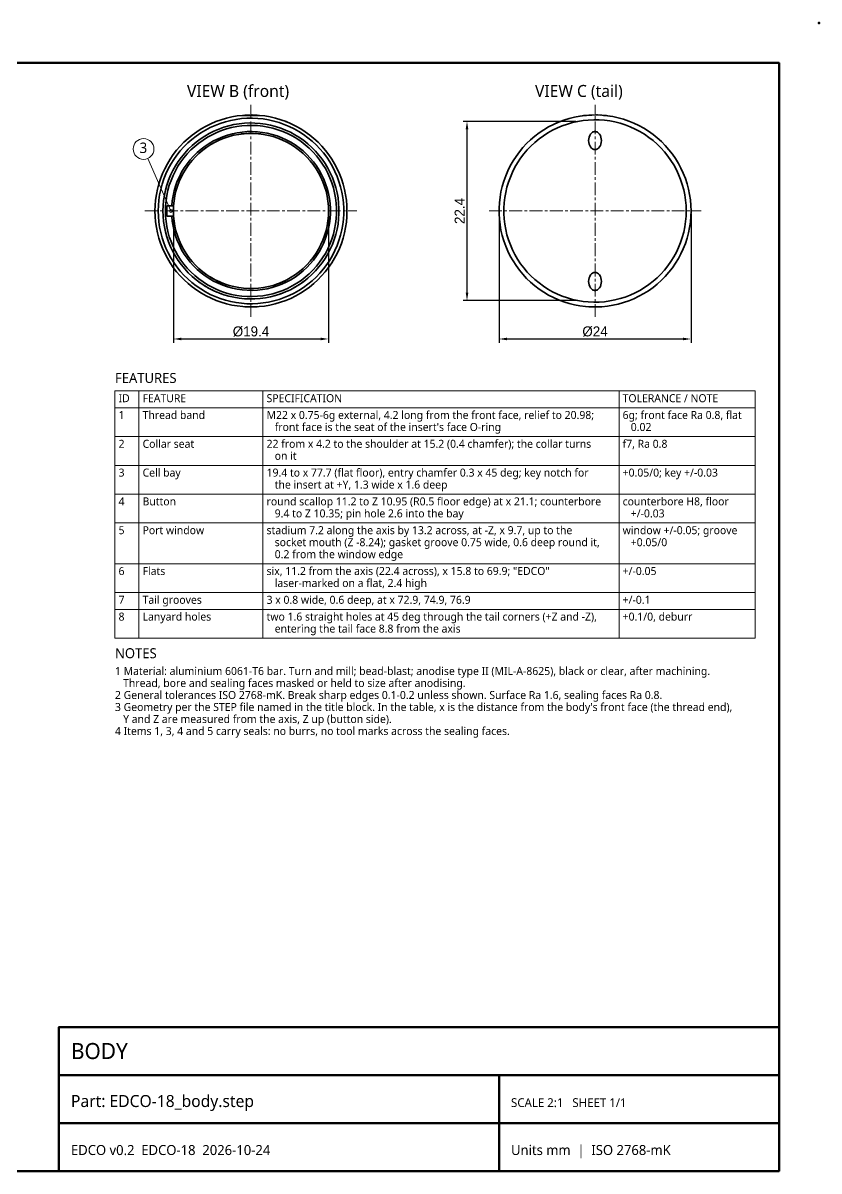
# Model space of a CAD drawing. Header units: millimetres. Extents: x 0 to 420, y 0 to 297.
# Drawn here: x 221 to 420, y 10 to 297 of the extents above; entities that cross this region are included whole.
import ezdxf

# ---------------------------------------------------------------- set-up
doc = ezdxf.new("R2010")
doc.units = ezdxf.units.MM
doc.linetypes.add('CENTER', pattern=[5.08, 3.175, -0.635, 0.635, -0.635])
for name, color, linetype, lineweight in [('BORDER', 7, 'Continuous', 50), ('CENTER', 1, 'CENTER', 13), ('DIM', 5, 'Continuous', 13), ('TABLE', 7, 'Continuous', 18), ('TEXT', 7, 'Continuous', 18), ('VISIBLE', 7, 'Continuous', 35)]:
    doc.layers.add(name, color=color, linetype=linetype, lineweight=lineweight)
doc.styles.add('OpenSans', font='OpenSans-Regular.ttf')
doc.dimstyles.new('FK', dxfattribs={"dimtxt": 2.5, "dimasz": 2, "dimexe": 1, "dimexo": 0.8, "dimgap": 0.6, "dimtad": 1, "dimdec": 3, "dimlfac": 0.5, "dimdsep": 46, "dimcen": 2.5, "dimclrd": 5, "dimclre": 5, "dimclrt": 7, "dimazin": 3, "dimtfac": 1, "dimtmove": 0, "dimatfit": 3})

msp = doc.modelspace()

# ---------------------------------------------------------------- linework, layer by layer
at = {"layer": 'BORDER'}
for p, q in [((230, 34), (410, 34)), ((340, 10), (340, 34)), ((230, 22), (410, 22))]:
    msp.add_line(p, q, dxfattribs=at)
for points in [[(10, 10), (410, 10), (410, 287), (10, 287)], [(230, 10), (410, 10), (410, 46), (230, 46)]]:
    msp.add_lwpolyline(points, close=True, dxfattribs=at)
msp.add_point((420, 297), dxfattribs=at)
at = {"layer": 'CENTER'}
for p, q in [((278, 223.5), (278, 276.5)), ((364, 223.5), (364, 276.5)), ((251.5, 250), (304.5, 250)), ((337.5, 250), (390.5, 250))]:
    msp.add_line(p, q, dxfattribs=at)
at = {"layer": 'DIM'}
msp.add_line((258, 250), (252.2038, 263.1217), dxfattribs=at)
for centre, radius in [((251.1532, 265.5), 2.6), ((258, 250), 0.35)]:
    msp.add_circle(centre, radius, dxfattribs=at)
at = {"layer": 'TABLE'}
for p, q in [((244, 205), (404, 205)), ((244, 205), (244, 143.2)), ((250, 205), (250, 143.2)), ((281, 205), (281, 143.2)), ((370, 205), (370, 143.2)), ((404, 205), (404, 143.2)), ((244, 200.8), (404, 200.8)), ((244, 193.6), (404, 193.6)), ((244, 186.4), (404, 186.4)), ((244, 179.2), (404, 179.2)), ((244, 172), (404, 172)), ((244, 161.8), (404, 161.8)), ((244, 154.6), (404, 154.6)), ((244, 150.4), (404, 150.4)), ((244, 143.2), (404, 143.2))]:
    msp.add_line(p, q, dxfattribs=at)
at = {"layer": 'VISIBLE'}
for points in [[(254, 250), (254.039, 251.3681), (254.156, 252.7317), (254.3505, 254.0864), (254.6219, 255.4279), (254.9693, 256.7517), (255.3916, 258.0535), (255.8874, 259.3292), (256.4552, 260.5745), (257.093, 261.7855), (257.7988, 262.9581), (258.5703, 264.0885), (259.405, 265.1732), (260.3001, 266.2085), (261.2528, 267.1911), (262.26, 268.1177), (263.3184, 268.9855), (264.4245, 269.7915), (265.5747, 270.5332), (266.7654, 271.2081), (267.9926, 271.814), (269.2523, 272.349), (270.5405, 272.8113), (271.853, 273.1994), (273.1854, 273.5121), (274.5335, 273.7483), (275.8929, 273.9073)], [(280.1071, 273.9073), (281.4679, 273.7481), (282.8173, 273.5116), (284.1511, 273.1984), (285.4648, 272.8096), (286.7542, 272.3465), (288.015, 271.8105), (289.2432, 271.2035), (290.4348, 270.5274), (291.5859, 269.7844), (292.6927, 268.977), (293.7516, 268.1077), (294.7592, 267.1794), (295.7121, 266.1951), (296.6074, 265.158), (297.442, 264.0715), (298.2133, 262.9392), (298.9187, 261.7647), (299.5559, 260.5519), (300.1229, 259.3047), (300.6178, 258.0272), (301.039, 256.7235), (301.3851, 255.3979), (301.655, 254.0548), (301.8478, 252.6984), (301.9629, 251.3332), (302, 249.9637), (301.9588, 248.5942), (301.8395, 247.2294), (301.6426, 245.8736), (301.3686, 244.5313), (301.0185, 243.2067), (300.5934, 241.9043), (300.0946, 240.6283), (299.5238, 239.3828), (298.8829, 238.1719), (298.174, 236.9996), (297.3993, 235.8696), (296.5614, 234.7857), (295.663, 233.7514), (294.7071, 232.77), (293.6967, 231.8447), (292.6351, 230.9786), (291.5259, 230.1745), (290.3726, 229.435), (289.179, 228.7625), (287.9489, 228.1592), (286.6864, 227.6271), (285.3957, 227.1679), (284.0808, 226.7831), (282.7461, 226.474), (281.3959, 226.2415), (280.0347, 226.0864), (278.6668, 226.0093), (277.2968, 226.0103), (275.9291, 226.0895), (274.5681, 226.2466), (273.2183, 226.4812), (271.8841, 226.7923), (270.5698, 227.1791), (269.2797, 227.6403), (268.018, 228.1743), (266.7889, 228.7795), (265.5963, 229.4538), (264.4441, 230.195), (263.3361, 231.0008), (262.2759, 231.8685), (261.2669, 232.7953), (260.3124, 233.7781), (259.4156, 234.8138), (258.5793, 235.899), (257.8063, 237.0302), (257.0992, 238.2036), (256.4601, 239.4154), (255.8912, 240.6618), (255.3944, 241.9385), (254.9712, 243.2416), (254.6231, 244.5667), (254.3512, 245.9094), (254.1563, 247.2655), (254.0391, 248.6305), (254, 250)], [(254.8, 250), (254.84, 251.3616), (254.9598, 252.7184), (255.1591, 254.0659), (255.437, 255.3994), (255.7928, 256.7142), (256.2251, 258.0059), (256.7325, 259.2701), (257.3132, 260.5022), (257.9652, 261.6982), (258.6863, 262.8538), (259.4739, 263.9651), (260.3254, 265.0283), (261.2379, 266.0397), (262.2081, 266.9958), (263.2328, 267.8933), (264.3083, 268.7291), (265.4311, 269.5003), (266.5972, 270.2044), (267.8026, 270.8387), (269.0431, 271.4013), (270.3146, 271.89), (271.6125, 272.3034), (272.9324, 272.6398), (274.2698, 272.8982), (275.6201, 273.0776), (276.9786, 273.1775), (278.3406, 273.1975), (279.7014, 273.1375), (281.0563, 272.9978), (282.4008, 272.7788), (283.73, 272.4813), (285.0395, 272.1062), (286.3247, 271.655), (287.5813, 271.1291), (288.8048, 270.5304), (289.991, 269.8609), (291.1359, 269.1229), (292.2356, 268.3191), (293.2862, 267.452), (294.284, 266.5248), (295.2258, 265.5407), (296.1081, 264.503), (296.928, 263.4153), (297.6827, 262.2813), (298.3696, 261.105), (298.9862, 259.8904), (299.5305, 258.6417), (300.0005, 257.3633), (300.3947, 256.0594), (300.7117, 254.7347), (300.9505, 253.3936), (301.1101, 252.0409), (301.19, 250.6811), (301.19, 249.3189), (301.1101, 247.9591), (300.9505, 246.6064), (300.7117, 245.2653), (300.3947, 243.9406), (300.0005, 242.6367), (299.5305, 241.3583), (298.9862, 240.1096), (298.3696, 238.895), (297.6827, 237.7187), (296.928, 236.5847), (296.1081, 235.497), (295.2258, 234.4593), (294.284, 233.4752), (293.2862, 232.548), (292.2356, 231.6809), (291.1359, 230.8771), (289.991, 230.1391), (288.8048, 229.4696), (287.5813, 228.8709), (286.3247, 228.345), (285.0395, 227.8938), (283.73, 227.5187), (282.4008, 227.2212), (281.0563, 227.0022), (279.7014, 226.8625), (278.3406, 226.8025), (276.9786, 226.8225), (275.6201, 226.9224), (274.2698, 227.1018), (272.9324, 227.3602), (271.6125, 227.6966), (270.3146, 228.11), (269.0431, 228.5987), (267.8026, 229.1613), (266.5972, 229.7956), (265.4311, 230.4997), (264.3083, 231.2709), (263.2328, 232.1067), (262.2081, 233.0042), (261.2379, 233.9603), (260.3254, 234.9717), (259.4739, 236.0349), (258.6863, 237.1462), (257.9652, 238.3018), (257.3132, 239.4978), (256.7325, 240.7299), (256.2251, 241.9941), (255.7928, 243.2858), (255.437, 244.6006), (255.1591, 245.9341), (254.9598, 247.2816), (254.84, 248.6384), (254.8, 250)], [(275.8929, 273.9073), (276.9454, 273.9768), (278, 274), (279.0546, 273.9768), (280.1071, 273.9073)], [(275.8929, 273.9073), (276.9305, 273.8272), (278, 273.8), (279.0696, 273.8272), (280.1071, 273.9073)], [(276.4321, 273.9487), (276.8787, 273.9738), (278.0008, 274), (279.1224, 273.9737), (279.5679, 273.9487)], [(277.6918, 273.998), (277.6809, 273.9979)], [(278, 274), (278, 274)], [(278.0008, 274), (278, 274)], [(278.3144, 273.9979), (278.0913, 273.9998)], [(278.5772, 273.9931), (278.5246, 273.9943)], [(279.1203, 273.9738), (278.6911, 273.99)], [(279.3735, 273.9607), (279.252, 273.9673)], [(388, 250), (387.9601, 251.3827), (387.8407, 252.7608), (387.642, 254.1297), (387.3648, 255.4849), (387.01, 256.8219), (386.5788, 258.1362), (386.0725, 259.4235), (385.493, 260.6795), (384.842, 261.9), (384.1218, 263.081), (383.3348, 264.2185), (382.4835, 265.3088), (381.5708, 266.3483), (380.5998, 267.3334), (379.5736, 268.261), (378.4957, 269.1279), (377.3696, 269.9312), (376.1991, 270.6684), (374.9881, 271.3369), (373.7406, 271.9345), (372.4607, 272.4592), (371.1528, 272.9093), (369.821, 273.2834), (368.47, 273.5801), (367.1041, 273.7984), (365.7278, 273.9377), (364.3459, 273.9975), (362.9627, 273.9776), (361.5831, 273.878), (360.2114, 273.6991), (358.8524, 273.4415), (357.5104, 273.106), (356.19, 272.6937), (354.8955, 272.2061), (353.6313, 271.6446), (352.4016, 271.0113), (351.2103, 270.3082), (350.0616, 269.5377), (348.9591, 268.7022), (347.9066, 267.8046), (346.9076, 266.8478), (345.9653, 265.8351), (345.083, 264.7698), (344.2635, 263.6554), (343.5096, 262.4957), (342.8237, 261.2945), (342.2082, 260.0557), (341.6651, 258.7835), (341.1961, 257.4822), (340.8029, 256.156), (340.4868, 254.8093), (340.2488, 253.4467), (340.0897, 252.0726), (340.01, 250.6916), (340.01, 249.3084), (340.0897, 247.9274), (340.2488, 246.5533), (340.4868, 245.1907), (340.8029, 243.844), (341.1961, 242.5178), (341.6651, 241.2165), (342.2082, 239.9443), (342.8237, 238.7055), (343.5096, 237.5043), (344.2635, 236.3446), (345.083, 235.2302), (345.9653, 234.1649), (346.9076, 233.1522), (347.9066, 232.1954), (348.9591, 231.2978), (350.0616, 230.4623), (351.2103, 229.6918), (352.4016, 228.9887), (353.6313, 228.3554), (354.8955, 227.7939), (356.19, 227.3063), (357.5104, 226.894), (358.8524, 226.5585), (360.2114, 226.3009), (361.5831, 226.122), (362.9627, 226.0224), (364.3459, 226.0025), (365.7278, 226.0623), (367.1041, 226.2016), (368.47, 226.4199), (369.821, 226.7166), (371.1528, 227.0907), (372.4607, 227.5408), (373.7406, 228.0655), (374.9881, 228.6631), (376.1991, 229.3316), (377.3696, 230.0688), (378.4957, 230.8721), (379.5736, 231.739), (380.5998, 232.6666), (381.5708, 233.6517), (382.4835, 234.6912), (383.3348, 235.7815), (384.1218, 236.919), (384.842, 238.1), (385.493, 239.3205), (386.0725, 240.5765), (386.5788, 241.8638), (387.01, 243.1781), (387.3648, 244.5151), (387.642, 245.8703), (387.8407, 247.2392), (387.9601, 248.6173), (388, 250)], [(386.8, 250), (386.7607, 251.3381), (386.6429, 252.6715), (386.4471, 253.9958), (386.1739, 255.3063), (385.8243, 256.5985), (385.3994, 257.8679), (384.9008, 259.1102), (384.3301, 260.3211), (383.6894, 261.4965), (382.9807, 262.6322), (382.2067, 263.7244), (381.3698, 264.7692), (380.4731, 265.7631), (379.5196, 266.7027), (378.5126, 267.5848), (377.4556, 268.4062), (376.3522, 269.1641), (375.2062, 269.856), (374.0216, 270.4794), (372.8024, 271.0323), (371.5529, 271.5126), (370.2774, 271.9188), (368.9802, 272.2494), (367.6658, 272.5034), (366.3389, 272.6797), (365.0038, 272.7779), (363.6653, 272.7975), (362.3279, 272.7386), (360.9964, 272.6013), (359.6751, 272.3861), (358.3688, 272.0937), (357.0819, 271.7251), (355.8188, 271.2816), (354.5839, 270.7648), (353.3815, 270.1764), (352.2157, 269.5185), (351.0905, 268.7932), (350.0099, 268.0032), (348.9774, 267.1511), (347.9967, 266.2399), (347.0712, 265.2728), (346.2041, 264.2529), (345.3983, 263.184), (344.6566, 262.0695), (343.9816, 260.9135), (343.3756, 259.7199), (342.8408, 258.4927), (342.3788, 257.2363), (341.9914, 255.9549), (341.6798, 254.653), (341.4452, 253.3351), (341.2884, 252.0057), (341.2098, 250.6693), (341.2098, 249.3307), (341.2884, 247.9943), (341.4452, 246.6649), (341.6798, 245.347), (341.9914, 244.0451), (342.3788, 242.7637), (342.8408, 241.5073), (343.3756, 240.2801), (343.9816, 239.0865), (344.6566, 237.9305), (345.3983, 236.816), (346.2041, 235.7471), (347.0712, 234.7272), (347.9967, 233.7601), (348.9774, 232.8489), (350.0099, 231.9968), (351.0905, 231.2068), (352.2157, 230.4815), (353.3815, 229.8236), (354.5839, 229.2352), (355.8188, 228.7184), (357.0819, 228.2749), (358.3688, 227.9063), (359.6751, 227.6139), (360.9964, 227.3987), (362.3279, 227.2614), (363.6653, 227.2025), (365.0038, 227.2221), (366.3389, 227.3203), (367.6658, 227.4966), (368.9802, 227.7506), (370.2774, 228.0812), (371.5529, 228.4874), (372.8024, 228.9677), (374.0216, 229.5206), (375.2062, 230.144), (376.3522, 230.8359), (377.4556, 231.5938), (378.5126, 232.4152), (379.5196, 233.2973), (380.4731, 234.2369), (381.3698, 235.2308), (382.2067, 236.2756), (382.9807, 237.3678), (383.6894, 238.5035), (384.3301, 239.6789), (384.9008, 240.8898), (385.3994, 242.1321), (385.8243, 243.4015), (386.1739, 244.6937), (386.4471, 246.0042), (386.6429, 247.3285), (386.7607, 248.6619), (386.8, 250)], [(361.8929, 273.9073), (361.1231, 273.827), (360.3834, 273.7259)], [(362.6265, 273.9607), (362.4321, 273.9487)], [(362.6265, 273.9607), (364, 274)], [(364.129, 273.9997), (363.1784, 273.9859), (362.6307, 273.9609)], [(364, 274), (365.3735, 273.9607)], [(364.5934, 273.9927), (364.4389, 273.996)], [(367.6166, 273.7259), (366.8769, 273.827), (366.1071, 273.9073)], [(256, 250), (256.0394, 251.3157), (256.1574, 252.6267), (256.3535, 253.9283), (256.6272, 255.2158), (256.9774, 256.4846), (257.4028, 257.7302), (257.902, 258.9482), (258.4731, 260.1341), (259.1141, 261.2838), (259.8227, 262.393), (260.5964, 263.4579), (261.4324, 264.4747), (262.3277, 265.4396), (263.2791, 266.3492), (264.2832, 267.2003), (265.3364, 267.9898), (266.435, 268.715), (267.5749, 269.3731), (268.7521, 269.9619), (269.9625, 270.4792), (271.2016, 270.9232), (272.4651, 271.2924), (273.7484, 271.5853), (275.0469, 271.8009), (276.3559, 271.9385), (277.6709, 271.9975), (278.987, 271.9778), (280.2996, 271.8795), (281.604, 271.7028), (282.8955, 271.4484), (284.1694, 271.1173), (285.4213, 270.7105), (286.6466, 270.2296), (287.8409, 269.6763), (289, 269.0526), (290.1197, 268.3606), (291.1961, 267.6029), (292.2252, 266.7823), (293.2034, 265.9015), (294.1271, 264.9638), (294.9932, 263.9725), (295.7984, 262.9313), (296.5399, 261.8437), (297.215, 260.7138), (297.8213, 259.5454), (298.3567, 258.343), (298.8192, 257.1106), (299.2072, 255.8528), (299.5192, 254.5741), (299.7543, 253.2789), (299.9114, 251.9721), (299.9902, 250.6581), (299.9902, 249.3419), (299.9114, 248.0279), (299.7543, 246.7211), (299.5192, 245.4259), (299.2072, 244.1472), (298.8192, 242.8894), (298.3567, 241.657), (297.8213, 240.4546), (297.215, 239.2862), (296.5399, 238.1563), (295.7984, 237.0687), (294.9932, 236.0275), (294.1271, 235.0362), (293.2034, 234.0985), (292.2252, 233.2177), (291.1961, 232.3971), (290.1197, 231.6394), (289, 230.9474), (287.8409, 230.3237), (286.6466, 229.7704), (285.4213, 229.2895), (284.1694, 228.8827), (282.8955, 228.5516), (281.604, 228.2972), (280.2996, 228.1205), (278.987, 228.0222), (277.6709, 228.0025), (276.3559, 228.0615), (275.0469, 228.1991), (273.7484, 228.4147), (272.4651, 228.7076), (271.2016, 229.0768), (269.9625, 229.5208), (268.7521, 230.0381), (267.5749, 230.6269), (266.435, 231.285), (265.3364, 232.0102), (264.2832, 232.7997), (263.2791, 233.6508), (262.3277, 234.5604), (261.4324, 235.5253), (260.5964, 236.5421), (259.8227, 237.607), (259.1141, 238.7162), (258.4731, 239.8659), (257.902, 241.0518), (257.4028, 242.2698), (256.9774, 243.5154), (256.6272, 244.7842), (256.3535, 246.0717), (256.1574, 247.3733), (256.0394, 248.6843), (256, 250)], [(256.6, 250), (256.6398, 251.3046), (256.7591, 252.6044), (256.9574, 253.8945), (257.2339, 255.1701), (257.5877, 256.4265), (258.0175, 257.6589), (258.5216, 258.8629), (259.0981, 260.0339), (259.745, 261.1676), (260.4598, 262.2597), (261.2398, 263.3062), (262.0822, 264.3032), (262.9837, 265.247), (263.9412, 266.1341), (264.9509, 266.9612), (266.0092, 267.7252), (267.1121, 268.4232), (268.2555, 269.0527), (269.4352, 269.6113), (270.6467, 270.097), (271.8856, 270.5079), (273.1472, 270.8425), (274.4269, 271.0996), (275.7198, 271.2782), (277.0213, 271.3776), (278.3263, 271.3975), (279.6302, 271.3378), (280.928, 271.1987), (282.2149, 270.9808), (283.4862, 270.6848), (284.737, 270.3119), (285.9628, 269.8634), (287.1589, 269.341), (288.321, 268.7467), (289.4446, 268.0826), (290.5257, 267.3512), (291.5602, 266.5554), (292.5443, 265.6979), (293.4743, 264.782), (294.3466, 263.8111), (295.1582, 262.7889), (295.906, 261.7191), (296.5871, 260.6057), (297.1991, 259.4528), (297.7397, 258.2647), (298.2068, 257.046), (298.5988, 255.801), (298.9141, 254.5344), (299.1516, 253.251), (299.3105, 251.9554), (299.39, 250.6526), (299.39, 249.3474), (299.3105, 248.0446), (299.1516, 246.749), (298.9141, 245.4656), (298.5988, 244.199), (298.2068, 242.954), (297.7397, 241.7353), (297.1991, 240.5472), (296.5871, 239.3943), (295.906, 238.2809), (295.1582, 237.2111), (294.3466, 236.1889), (293.4743, 235.218), (292.5443, 234.3021), (291.5602, 233.4446), (290.5257, 232.6488), (289.4446, 231.9174), (288.321, 231.2533), (287.1589, 230.659), (285.9628, 230.1366), (284.737, 229.6881), (283.4862, 229.3152), (282.2149, 229.0192), (280.928, 228.8013), (279.6302, 228.6622), (278.3263, 228.6025), (277.0213, 228.6224), (275.7198, 228.7218), (274.4269, 228.9004), (273.1472, 229.1575), (271.8856, 229.4921), (270.6467, 229.903), (269.4352, 230.3887), (268.2555, 230.9473), (267.1121, 231.5768), (266.0092, 232.2748), (264.9509, 233.0388), (263.9412, 233.8659), (262.9837, 234.753), (262.0822, 235.6968), (261.2398, 236.6938), (260.4598, 237.7403), (259.745, 238.8324), (259.0981, 239.9661), (258.5216, 241.1371), (258.0175, 242.3411), (257.5877, 243.5735), (257.2339, 244.8299), (256.9574, 246.1055), (256.7591, 247.3956), (256.6398, 248.6954), (256.6, 250)], [(258.1926, 251.3), (258.3148, 252.5528), (258.5162, 253.7953), (258.7959, 255.0226), (259.1529, 256.2297), (259.5856, 257.4117), (260.0924, 258.564), (260.6712, 259.6817), (261.3197, 260.7606), (262.0353, 261.7962), (262.815, 262.7843), (263.6558, 263.7211), (264.5543, 264.6026), (265.5069, 265.4255), (266.5097, 266.1863), (267.5587, 266.882), (268.6497, 267.5098), (269.7783, 268.0673), (270.94, 268.552), (272.13, 268.9622), (273.3437, 269.2961), (274.576, 269.5525), (275.8222, 269.7302), (277.0771, 269.8285), (278.3357, 269.8472), (279.593, 269.786), (280.8438, 269.6452), (282.0833, 269.4255), (283.3063, 269.1276), (284.5079, 268.7529), (285.6834, 268.3027), (286.828, 267.7789), (287.9371, 267.1836), (289.0063, 266.5192), (290.0311, 265.7884), (291.0076, 264.9941), (291.9318, 264.1395), (292.8, 263.2281), (293.6087, 262.2635), (294.3545, 261.2495), (295.0347, 260.1903), (295.6463, 259.0901), (296.187, 257.9534), (296.6545, 256.7847), (297.047, 255.5887), (297.3629, 254.3703), (297.601, 253.1342), (297.7602, 251.8856), (297.84, 250.6294), (297.84, 249.3706), (297.7602, 248.1144), (297.601, 246.8658), (297.3629, 245.6297), (297.047, 244.4113), (296.6545, 243.2153), (296.187, 242.0466), (295.6463, 240.9099), (295.0347, 239.8097), (294.3545, 238.7505), (293.6087, 237.7365), (292.8, 236.7719), (291.9318, 235.8605), (291.0076, 235.0059), (290.0311, 234.2116), (289.0063, 233.4808), (287.9371, 232.8164), (286.828, 232.2211), (285.6834, 231.6973), (284.5079, 231.2471), (283.3063, 230.8724), (282.0833, 230.5745), (280.8438, 230.3548), (279.593, 230.214), (278.3357, 230.1528), (277.0771, 230.1715), (275.8222, 230.2698), (274.576, 230.4475), (273.3437, 230.7039), (272.13, 231.0378), (270.94, 231.448), (269.7783, 231.9327), (268.6497, 232.4902), (267.5587, 233.118), (266.5097, 233.8137), (265.5069, 234.5745), (264.5543, 235.3974), (263.6558, 236.2789), (262.815, 237.2157), (262.0353, 238.2038), (261.3197, 239.2394), (260.6712, 240.3183), (260.0924, 241.436), (259.5856, 242.5883), (259.1529, 243.7703), (258.7959, 244.9774), (258.5162, 246.2047), (258.3148, 247.4472), (258.1926, 248.7)], [(286.6163, 272.4), (287.5115, 272.0348), (287.737, 271.936), (287.7966, 271.9095), (287.8178, 271.9)], [(286.6163, 272.4), (287.5115, 272.0348), (287.737, 271.936), (287.7966, 271.9095), (287.8178, 271.9)], [(355.3837, 272.4), (354.4885, 272.0348), (354.263, 271.936), (354.2034, 271.9095), (354.1822, 271.9)], [(355.3837, 272.4), (354.4885, 272.0348), (354.263, 271.936), (354.2034, 271.9095), (354.1822, 271.9)], [(364, 269.8627), (363.8432, 269.8518), (363.6879, 269.8193), (363.5355, 269.7653), (363.3877, 269.6905), (363.1111, 269.4814), (362.8686, 269.2), (362.6696, 268.8571), (362.5218, 268.4659), (362.4307, 268.0414), (362.4, 267.6)], [(365.6, 267.6), (365.5693, 268.0414), (365.4782, 268.4659), (365.3304, 268.8571), (365.1314, 269.2), (364.8889, 269.4814), (364.6123, 269.6905), (364.4645, 269.7653), (364.3121, 269.8193), (364.1568, 269.8518), (364, 269.8627)], [(258.6436, 251.3), (258.7665, 252.5363), (258.9683, 253.7622), (259.2481, 254.9727), (259.6049, 256.1628), (260.0371, 257.3276), (260.543, 258.4624), (261.1204, 259.5624), (261.7671, 260.6233), (262.4804, 261.6405), (263.2573, 262.6101), (264.0947, 263.5279), (264.9891, 264.3902), (265.9369, 265.1935), (266.9342, 265.9345), (267.9768, 266.6101), (269.0606, 267.2176), (270.181, 267.7545), (271.3335, 268.2186), (272.5133, 268.608), (273.7156, 268.921), (274.9355, 269.1564), (276.168, 269.3133), (277.408, 269.391), (278.6504, 269.3891), (279.8901, 269.3077), (281.1221, 269.1471), (282.3413, 268.908), (283.5427, 268.5914), (284.7213, 268.1985), (285.8724, 267.7309), (286.9912, 267.1907), (288.0731, 266.5799), (289.1137, 265.9011), (290.1087, 265.1571), (291.0541, 264.351), (291.9459, 263.486), (292.7805, 262.5657), (293.5545, 261.5938), (294.2648, 260.5744), (294.9083, 259.5116), (295.4824, 258.4098), (295.9849, 257.2736), (296.4136, 256.1074), (296.7667, 254.9163), (297.0429, 253.705), (297.241, 252.4785), (297.3602, 251.2418), (297.4, 250), (297.3602, 248.7582), (297.241, 247.5215), (297.0429, 246.295), (296.7667, 245.0837), (296.4136, 243.8926), (295.9849, 242.7264), (295.4824, 241.5902), (294.9083, 240.4884), (294.2648, 239.4256), (293.5545, 238.4062), (292.7805, 237.4343), (291.9459, 236.514), (291.0541, 235.649), (290.1087, 234.8429), (289.1137, 234.0989), (288.0731, 233.4201), (286.9912, 232.8093), (285.8724, 232.2691), (284.7213, 231.8015), (283.5427, 231.4086), (282.3413, 231.092), (281.1221, 230.8529), (279.8901, 230.6923), (278.6504, 230.6109), (277.408, 230.609), (276.168, 230.6867), (274.9355, 230.8436), (273.7156, 231.079), (272.5133, 231.392), (271.3335, 231.7814), (270.181, 232.2455), (269.0606, 232.7824), (267.9768, 233.3899), (266.9342, 234.0655), (265.9369, 234.8065), (264.9891, 235.6098), (264.0947, 236.4721), (263.2573, 237.3899), (262.4804, 238.3595), (261.7671, 239.3767), (261.1204, 240.4376), (260.543, 241.5376), (260.0371, 242.6724), (259.6049, 243.8372), (259.2481, 245.0273), (258.9683, 246.2378), (258.7665, 247.4637), (258.6436, 248.7)], [(276.2793, 269.3235), (275.6158, 269.2529), (275.4537, 269.2322), (275.4134, 269.2268), (275.4, 269.225)], [(276.6901, 269.3557), (276.6167, 269.3506)], [(276.9783, 269.3731), (276.6904, 269.3557)], [(278.0027, 269.4), (278, 269.4)], [(278.6395, 269.3895), (278.4941, 269.3937)], [(279.0831, 269.3697), (278.9431, 269.3771)], [(279.4504, 269.3457), (279.0852, 269.3696)], [(280.6, 269.225), (280.562, 269.2301), (280.4474, 269.245), (279.9824, 269.2985)], [(362.4, 267.6), (362.4307, 267.1586), (362.5218, 266.7341), (362.6696, 266.3429), (362.8686, 266), (363.1111, 265.7186), (363.3877, 265.5095), (363.5355, 265.4347), (363.6879, 265.3807), (363.8432, 265.3482), (364, 265.3373), (364.1568, 265.3482), (364.3121, 265.3807), (364.4645, 265.4347), (364.6123, 265.5095), (364.8889, 265.7186), (365.1314, 266), (365.3304, 266.3429), (365.4782, 266.7341), (365.5693, 267.1586), (365.6, 267.6)], [(258.1926, 251.3), (257, 251.3)], [(257, 251.3), (257, 248.7)], [(258.1926, 251.3), (258.2252, 251.3), (258.2577, 251.3), (258.2901, 251.3), (258.3225, 251.3), (258.3549, 251.3), (258.3872, 251.3), (258.4194, 251.3), (258.4516, 251.3), (258.4837, 251.3), (258.5158, 251.3), (258.5478, 251.3), (258.5798, 251.3), (258.6117, 251.3), (258.6436, 251.3)], [(258.6, 250), (258.6109, 250.6504), (258.6436, 251.3)], [(258.6436, 248.7), (258.6109, 249.3496), (258.6, 250)], [(258.1926, 248.7), (257, 248.7)], [(258.1926, 248.7), (258.2252, 248.7), (258.2577, 248.7), (258.2901, 248.7), (258.3225, 248.7), (258.3549, 248.7), (258.3872, 248.7), (258.4194, 248.7), (258.4516, 248.7), (258.4837, 248.7), (258.5158, 248.7), (258.5478, 248.7), (258.5798, 248.7), (258.6117, 248.7), (258.6436, 248.7)], [(272, 231.5512), (271.381, 231.7641), (270.7812, 231.9931), (269.6577, 232.4853), (268.6513, 233.0011), (267.764, 233.5202)], [(268.4643, 233.1053), (269.2408, 232.69), (270.0934, 232.2843), (271.0185, 231.8998), (272, 231.5512)], [(288.236, 233.5202), (287.3487, 233.0011), (286.3423, 232.4853), (285.2188, 231.9931), (284.619, 231.7641), (284, 231.5512)], [(284, 231.5512), (284.619, 231.7641), (285.2188, 231.9931), (286.3423, 232.4853), (287.3487, 233.0011), (288.236, 233.5202)], [(364, 234.6627), (363.8432, 234.6518), (363.6879, 234.6193), (363.5355, 234.5653), (363.3877, 234.4905), (363.1111, 234.2814), (362.8686, 234), (362.6696, 233.6571), (362.5218, 233.2659), (362.4307, 232.8414), (362.4, 232.4)], [(365.6, 232.4), (365.5693, 232.8414), (365.4782, 233.2659), (365.3304, 233.6571), (365.1314, 234), (364.8889, 234.2814), (364.6123, 234.4905), (364.4645, 234.5653), (364.3121, 234.6193), (364.1568, 234.6518), (364, 234.6627)], [(264.8206, 232.3846), (264.8, 232.4)], [(264.8, 232.4), (264.8206, 232.3846)], [(265.1348, 232.1538), (264.9014, 232.3244)], [(264.9014, 232.3244), (265.1348, 232.1538)], [(265.8174, 231.6811), (265.307, 232.0309)], [(265.307, 232.0309), (265.8174, 231.6811)], [(265.9244, 231.6103), (265.885, 231.6362)], [(265.885, 231.6362), (265.9018, 231.6252)], [(266.162, 231.4565), (265.9525, 231.5919)], [(266.2801, 231.3816), (266.6625, 231.1463)], [(266.6729, 231.1401), (266.6729, 231.1401)], [(267.1789, 230.8453), (267.1141, 230.882)], [(267.2142, 230.8254), (267.2143, 230.8253)], [(267.2143, 230.8253), (267.2142, 230.8253)], [(267.2177, 230.8234), (267.3662, 230.7406)], [(267.5444, 230.6433), (267.5444, 230.6433)], [(267.5536, 230.6384), (267.7759, 230.52)], [(268.848, 229.994), (268.318, 230.245)], [(268.7011, 230.0618), (269.4312, 229.7373)], [(269.616, 229.6602), (269.616, 229.6602)], [(269.616, 229.6602), (269.616, 229.6602)], [(286.318, 229.6331), (286.3332, 229.6393)], [(286.3533, 229.6475), (286.3533, 229.6476)], [(286.3533, 229.6476), (286.3533, 229.6475)], [(287.2836, 230.0547), (287.0287, 229.938)], [(288.4348, 230.6321), (288.3337, 230.578)], [(288.4691, 230.6506), (288.4622, 230.6469)], [(288.8879, 230.8832), (289.2744, 231.1085)], [(289.5134, 231.2532), (289.4467, 231.2124)], [(289.9063, 231.5003), (290.093, 231.6218)], [(290.1361, 231.6502), (290.6808, 232.0223)], [(290.6808, 232.0223), (290.1361, 231.6502)], [(290.765, 232.082), (291.1111, 232.3337)], [(290.7662, 232.0828), (290.765, 232.082)], [(362.4, 232.4), (362.4307, 231.9586), (362.5218, 231.5341), (362.6696, 231.1429), (362.8686, 230.8), (363.1111, 230.5186), (363.3877, 230.3095), (363.5355, 230.2347), (363.6879, 230.1807), (363.8432, 230.1482), (364, 230.1373), (364.1568, 230.1482), (364.3121, 230.1807), (364.4645, 230.2347), (364.6123, 230.3095), (364.8889, 230.5186), (365.1314, 230.8), (365.3304, 231.1429), (365.4782, 231.5341), (365.5693, 231.9586), (365.6, 232.4)], [(270.7022, 229.2457), (270.0504, 229.4865)], [(270.5004, 229.3177), (271.099, 229.1104)], [(271.5141, 228.9778), (271.5088, 228.9794)], [(271.5088, 228.9794), (271.5141, 228.9778)], [(271.9221, 228.8562), (271.8333, 228.882)], [(272, 228.834), (271.9887, 228.8372)], [(271.9887, 228.8372), (272, 228.834)], [(284, 228.834), (284.019, 228.8394)], [(284.019, 228.8394), (284, 228.834)], [(284.5358, 228.9933), (284.5843, 229.0084)], [(284.5578, 229.0001), (284.5358, 228.9933)], [(285.5538, 229.3375), (284.9695, 229.1331)], [(285.3902, 229.2784), (285.5428, 229.3335)], [(278, 226), (276.8777, 226.0263), (276.4321, 226.0513)], [(276.6265, 226.0393), (276.9029, 226.0251)], [(277.5529, 226.0042), (277.6079, 226.0032)], [(277.7227, 226.0016), (277.8305, 226.0006)], [(277.8338, 226.0006), (277.8547, 226.0004)], [(279.5679, 226.0513), (279.1215, 226.0262), (278, 226)], [(278, 226), (278.0173, 226)], [(278.0346, 226), (278.0346, 226)], [(278.2329, 226.0011), (278.3879, 226.0031)], [(278.3904, 226.0032), (278.3905, 226.0032)], [(278.4531, 226.0043), (278.7828, 226.0128)], [(279.0188, 226.0216), (279.0353, 226.0223)], [(362.4321, 226.0513), (362.6265, 226.0393)], [(365.3735, 226.0393), (364.0001, 226), (362.6265, 226.0393)], [(362.6401, 226.0386), (362.6541, 226.0378)], [(362.7722, 226.0314), (362.9696, 226.0221)], [(363.0993, 226.0169), (363.2156, 226.0128)], [(363.547, 226.0043), (363.6095, 226.0032)], [(363.8351, 226.0006), (364, 226)], [(364, 226), (364.0001, 226)], [(364.5402, 226.0061), (365.3611, 226.0386)], [(365.3735, 226.0393), (365.5679, 226.0513)]]:
    msp.add_lwpolyline(points, dxfattribs=at)

# ---------------------------------------------------------------- texts
at = {"layer": 'TEXT', "style": 'OpenSans'}
for s, height, p in [('VIEW B (front)', 3, (262, 278.5)), ('VIEW C (tail)', 3, (349, 278.5)), ('3', 2.6, (250.1327, 264.5)), ('FEATURES', 2.5, (244, 207)), ('ID', 2, (244.9, 202.2)), ('FEATURE', 2, (250.9, 202.2)), ('SPECIFICATION', 2, (281.9, 202.2)), ('TOLERANCE / NOTE', 2, (370.9, 202.2)), ('1', 2, (244.9, 198)), ('Thread band', 2, (250.9, 198)), ('M22 x 0.75-6g external, 4.2 long from the front face, relief to 20.98;', 2, (281.9, 198)), ('6g; front face Ra 0.8, flat', 2, (370.9, 198)), ("   front face is the seat of the insert's face O-ring", 2, (281.9, 195)), ('   0.02', 2, (370.9, 195)), ('2', 2, (244.9, 190.8)), ('Collar seat', 2, (250.9, 190.8)), ('22 from x 4.2 to the shoulder at 15.2 (0.4 chamfer); the collar turns', 2, (281.9, 190.8)), ('f7, Ra 0.8', 2, (370.9, 190.8)), ('   on it', 2, (281.9, 187.8)), ('3', 2, (244.9, 183.6)), ('Cell bay', 2, (250.9, 183.6)), ('19.4 to x 77.7 (flat floor), entry chamfer 0.3 x 45 deg; key notch for', 2, (281.9, 183.6)), ('+0.05/0; key +/-0.03', 2, (370.9, 183.6)), ('   the insert at +Y, 1.3 wide x 1.6 deep', 2, (281.9, 180.6)), ('4', 2, (244.9, 176.4)), ('Button', 2, (250.9, 176.4)), ('round scallop 11.2 to Z 10.95 (R0.5 floor edge) at x 21.1; counterbore', 2, (281.9, 176.4)), ('counterbore H8, floor', 2, (370.9, 176.4)), ('   9.4 to Z 10.35; pin hole 2.6 into the bay', 2, (281.9, 173.4)), ('   +/-0.03', 2, (370.9, 173.4)), ('5', 2, (244.9, 169.2)), ('Port window', 2, (250.9, 169.2)), ('stadium 7.2 along the axis by 13.2 across, at -Z, x 9.7, up to the', 2, (281.9, 169.2)), ('window +/-0.05; groove', 2, (370.9, 169.2)), ('   socket mouth (Z -8.24); gasket groove 0.75 wide, 0.6 deep round it,', 2, (281.9, 166.2)), ('   +0.05/0', 2, (370.9, 166.2)), ('   0.2 from the window edge', 2, (281.9, 163.2)), ('6', 2, (244.9, 159)), ('Flats', 2, (250.9, 159)), ('six, 11.2 from the axis (22.4 across), x 15.8 to 69.9; "EDCO"', 2, (281.9, 159)), ('+/-0.05', 2, (370.9, 159)), ('   laser-marked on a flat, 2.4 high', 2, (281.9, 156)), ('7', 2, (244.9, 151.8)), ('Tail grooves', 2, (250.9, 151.8)), ('3 x 0.8 wide, 0.6 deep, at x 72.9, 74.9, 76.9', 2, (281.9, 151.8)), ('+/-0.1', 2, (370.9, 151.8)), ('8', 2, (244.9, 147.6)), ('Lanyard holes', 2, (250.9, 147.6)), ('two 1.6 straight holes at 45 deg through the tail corners (+Z and -Z),', 2, (281.9, 147.6)), ('+0.1/0, deburr', 2, (370.9, 147.6)), ('   entering the tail face 8.8 from the axis', 2, (281.9, 144.6)), ('NOTES', 2.5, (244, 138.2)), ('1 Material: aluminium 6061-T6 bar. Turn and mill; bead-blast; anodise type II (MIL-A-8625), black or clear, after machining.', 2, (244, 134)), ('   Thread, bore and sealing faces masked or held to size after anodising.', 2, (244, 131)), ('2 General tolerances ISO 2768-mK. Break sharp edges 0.1-0.2 unless shown. Surface Ra 1.6, sealing faces Ra 0.8.', 2, (244, 128)), ("3 Geometry per the STEP file named in the title block. In the table, x is the distance from the body's front face (the thread end),", 2, (244, 125)), ('   Y and Z are measured from the axis, Z up (button side).', 2, (244, 122)), ('4 Items 1, 3, 4 and 5 carry seals: no burrs, no tool marks across the sealing faces.', 2, (244, 119)), ('BODY', 4, (233, 38)), ('Part: EDCO-18_body.step', 3, (233, 26)), ('SCALE 2:1   SHEET 1/1', 2.2, (343, 26)), ('EDCO v0.2  EDCO-18  2026-10-24', 2.5, (233, 14)), ('Units mm  |  ISO 2768-mK', 2.5, (343, 14))]:
    msp.add_text(s, height=height, dxfattribs=at).set_placement(p)

# ---------------------------------------------------------------- dimensions: what is measured, and where the dimension line sits
at = {"layer": 'DIM'}
msp.add_linear_dim(base=(332, 227.6), p1=(360, 227.6), p2=(360, 272.4), angle=90, dimstyle='FK', dxfattribs=at).render()
for base, p1, p2 in [((258.6, 218), (258.6, 250), (297.4, 250)), ((340, 218), (340, 250), (388, 250))]:
    msp.add_linear_dim(base=base, p1=p1, p2=p2, text='%%c<>', dimstyle='FK', dxfattribs=at).render()

doc.saveas('drawing.dxf')
